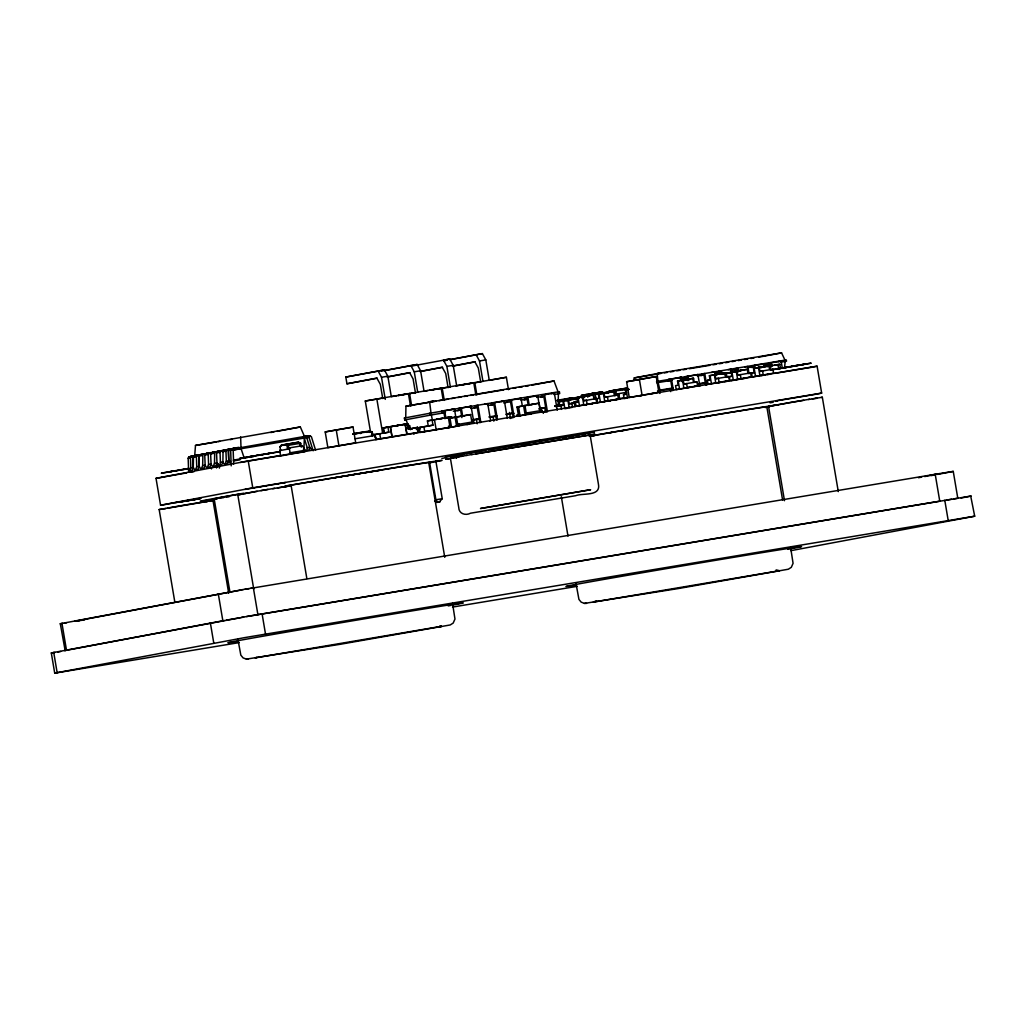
<?xml version="1.0" encoding="UTF-8"?>
<svg xmlns="http://www.w3.org/2000/svg" width="1026" height="1026" viewBox="0 0 1026 1026"><rect width="100%" height="100%" fill="white"/><g stroke="black" fill="none" stroke-linecap="round" stroke-linejoin="round"><path stroke-width="1.5" d="M558.067 391.881L554.027 380.992L405.95 406.168L405.719 417.813L404.385 418.031L404.719 419.942L406.04 419.724L408.066 425.174M555.207 405.988L558.157 405.437L558.388 393.792M303.927 448.195L304.453 436.383L300.336 426.97L195.491 445.438L194.709 455.685L308.698 435.717L311.417 436.73L315.598 450.234M633.978 380.569L634.248 377.914L657.166 373.579L781.568 352.867L784.967 360.126M784.505 368.077L785.185 361.421M303.324 450.991L303.786 448.336L305.71 450.632M304.273 438.166L307.236 447.772L306.774 450.427L309.236 449.863L309.698 447.221L306.723 437.615L308.967 437.281L313.148 450.786M355.06 433.857L354.085 433.562L369.039 431.074L372.207 431.831L372.682 434.691L372.271 435.909L371.63 432.113L369.129 431.51L352.777 434.255M188.656 472.319L188.168 458.199L188.758 457.032L192.683 455.929L190.451 457.763L190.798 467.818L189.682 470.562L192.183 470.293L193.298 467.548L192.952 457.493M198.634 454.8L196.402 456.647L196.761 466.689L195.633 469.446L198.133 469.177L199.262 466.42L198.903 456.365M219.218 452.671L218.948 451.107L202.904 454.364L202.661 465.573L201.545 468.331L204.046 468.061L205.162 465.304L204.738 455.069L206.97 453.235M210.458 452.569L208.227 454.403L208.573 464.457L207.457 467.215L209.958 466.945L211.074 464.188L210.638 453.954L212.882 452.12M228.349 449.324L214.716 452.133L214.485 463.342L213.37 466.099L215.87 465.83L216.986 463.072L216.55 452.838L218.794 451.004M219.384 468.113L220.398 462.226L220.039 452.171L222.283 450.337M236.673 447.759L223.052 450.555L222.899 461.956L221.77 464.714L219.269 464.983M228.182 449.221L225.951 451.055L226.31 461.11L225.181 463.867L227.682 463.598L228.811 460.841L228.452 450.786M194.568 469.651L193.26 467.343L193.504 456.134L207.124 453.338M200.468 468.536L199.172 466.227L198.826 456.185L201.058 454.351M230.016 462.944L228.721 460.648L228.375 450.606L230.606 448.772M231.196 465.868L230.658 450.17L232.889 448.336L238.955 447.323L239.225 448.888L232.389 450.081M279.995 446.849L281.534 445.13L298.528 442.168L300.708 443.283L301.349 447.079L298.528 442.168L281.534 445.13L279.995 446.849L280.611 450.465M607.584 392.907L609.111 391.188L614.574 390.149L626.116 388.238L628.284 389.341L608.303 391.688M608.251 392.637L609.111 391.188L626.116 388.238L627.399 389.29M439.205 502.022L442.232 498.713L435.819 460.802M280.393 454.633L279.726 450.632L280.573 449.542M279.726 450.632L289.396 448.811L290.243 447.721L287.588 449.144L286.972 445.528L285.908 444.656L280.714 445.63M353.803 434.319L358.664 433.023L360.78 433.536M364.166 432.356L369.129 431.51M565.647 399.345L570.52 398.05L573.675 398.806L567.34 400.025L570.559 399.473L569.61 399.627M596.465 600.685L593.259 602.147L779.568 570.7L776.118 569.905M285.908 444.656L286.985 444.091L288.268 445.143L288.755 448.003L301.798 445.797L303.234 446.72L304.953 451.709L291.166 454.005L290.935 452.646L290.076 452.812L289.396 448.811M613.497 390.714L614.574 390.149L615.856 391.201L616.344 394.061L615.164 395.202L617.832 393.779L616.344 394.061L626.488 392.342M65.151 650.625L60.303 623.718L243.149 589.629M239.302 642.584L54.711 673.133L51.3 652.946L243.624 617.126M64.766 650.664L66.51 650.292L61.958 623.385M54.711 673.133L244.701 637.608L974.7 516.206L970.711 496.084L246.535 616.536M957.809 498.315L953.257 471.396L937.469 474.422M971.289 496.033L961.054 498.02M974.7 516.206L790.918 550.667M371.63 432.113L372.207 431.831L369.398 432.369M256.846 657.358L255.153 657.884L441.283 626.347L440.41 626.437M286.972 445.528L300.708 443.283M450.606 456.044L454.826 455.249M475.949 453.851L590.104 434.947L598.427 484.131C601.056 496.815 582.588 492.788 575.676 495.699L470.549 513.205C465.56 515.898 458.827 513.782 458.75 507.562L450.427 458.391L458.622 456.839M174.869 602.352L159.171 509.55L185.757 504.856L212.998 500.444L228.695 593.233M212.998 500.444L209.548 501.124M307.236 447.772L309.698 447.221L311.622 449.516M784.492 500.701L768.538 406.334L803.717 400.294M821.198 397.485L822.326 397.242L838.293 491.608M585.128 396.369L581.87 396.921L589.001 395.728L585.808 396.254L586.744 396.1M572.187 399.204L571.238 399.358L574.445 398.819L570.52 398.05L557.054 400.294M605.148 393.048L609.983 392.227L602.852 393.433L606.058 392.894M607.687 392.625L606.738 392.778M685.253 379.697L684.252 379.876L685.188 379.723M685.868 379.607L686.869 379.428L685.932 379.582M716.161 374.58L713.852 374.939L720.983 373.746L716.148 374.567L717.046 374.413M738.04 370.937L735.719 371.297L742.824 370.104L737.976 370.925L738.925 370.771M740.554 370.489L739.605 370.655M761.856 366.949L762.857 366.782L761.908 366.936M770.564 369.988L785.198 367.436M810.732 367.411L811.887 367.167L774.861 373.336M251.678 488.235L254.063 487.786M277.725 483.874L278.482 483.721L277.276 483.874M284.24 482.797L285.395 482.553L244.996 489.402M206.534 501.624L207.675 501.393L167.353 508.229M815.875 398.421L817.029 398.191L812.348 398.87M593.22 393.368C586.91 394.42 598.851 392.445 593.618 393.279M396.344 425.7L397.549 425.534M253.743 589.104L237.775 494.686L257.154 491.339M585.615 433.447L581.909 434.178M587.565 433.203L589.732 432.741L584.923 433.459M392.265 426.38L392.971 426.303L392.15 426.406M727.652 373.002L731.41 372.374L730.692 372.502M377.209 378.184L346.942 383.788L345.813 377.055L384.404 369.911L387.841 376.209L391.316 396.741M384.404 369.911L345.813 377.055M381.621 371.027L417.146 364.461L420.583 370.758L424.059 391.291M384.878 370.553L417.146 364.461M412.709 365.884L449.76 359.023L453.197 365.32L456.673 385.866M446.861 360.164L443.783 360.742L446.951 360.216M449.939 359.587L482.374 353.598L485.811 359.895L489.287 380.428M450.106 359.69L482.374 353.598M346.942 383.788L376.875 378.107L380.351 384.391L382.749 398.563M387.174 376.914L409.618 372.656L413.093 378.94L415.492 393.112M387.507 376.991L409.951 372.733M419.788 371.476L442.232 367.218L445.707 373.502L448.105 387.687M420.121 371.566L442.565 367.308M452.402 366.051L474.858 361.793L478.321 368.077L480.719 382.249M452.748 366.128L475.192 361.87M370.54 432.061L365.282 401.012L408.412 393.574L410.515 405.988M442.988 398.986L441.154 388.123L398.024 395.561L415.402 392.663M429.625 390.29L473.768 382.685L475.872 395.113M508.486 389.675L506.382 377.26L455.929 385.917M506.382 377.26L490.12 380.223M270.761 432.549L273.865 431.972M276.982 431.382L300.336 426.97M531.827 385.173L554.027 380.992M188.758 457.032L191.028 456.608M193.504 456.134L196.992 455.48M199.403 455.018L202.904 454.364M205.315 453.902L208.804 453.248M211.228 452.787L214.716 452.133M217.14 451.671L220.628 451.017M223.052 450.555L226.541 449.901M228.965 449.439L231.235 449.016M325.204 431.92L353.034 427.047L355.701 442.783L327.871 447.669L325.204 431.92L353.034 427.047M188.168 458.199L190.451 457.763M192.914 457.301L196.402 456.647M198.826 456.185L202.314 455.531M204.738 455.069L208.227 454.403M210.638 453.954L214.126 453.287M216.55 452.838L220.039 452.171M222.462 451.722L225.951 451.055M228.375 450.606L230.658 450.17M303.388 436.653L308.698 435.717M231.825 450.286L308.967 437.281M404.385 418.031L430.997 413.042L429.625 401.705M310.48 435.819L306.428 436.14M441.526 411.131L454.428 408.925L456.006 418.249M451.325 409.502L454.428 408.925M458.173 408.489L471.088 406.27L473.974 423.392M467.971 406.86L471.088 406.27M474.833 405.847L477.936 405.27L480.835 422.379L479.835 422.571L477.257 407.36L474.166 407.95M484.631 404.218L487.735 403.628L490.633 420.75L489.633 420.942M491.48 403.205L504.394 400.986L507.28 418.108M404.719 419.942L431.318 414.953L432.536 420.545M501.278 401.576L504.394 400.986M506.587 400.858L521.041 398.345L522.362 406.129M517.938 398.934L521.041 398.345M457.519 410.592L460.61 410.002L461.892 417.608M524.786 397.921L537.688 395.703L540.33 411.259M534.584 396.293L537.688 395.703M541.446 395.279L554.348 393.061L557.246 410.182M551.231 393.651L554.348 393.061M490.826 405.308L493.916 404.719L496.481 419.929L497.495 419.737L494.596 402.628M524.132 400.025L527.223 399.435L528.249 405.514M540.779 397.383L543.87 396.793L546.448 412.003L547.448 411.811L544.549 394.689M626.604 381.736L656.191 376.529L658.859 392.265L629.259 397.485L626.604 381.736L656.191 376.529M387.905 427.06L388.892 432.151L384.07 433.062L383.198 427.945L388.033 427.034L407.655 423.776L408.528 428.881L407.54 423.789L400.409 425.085M385.558 427.56L390.38 426.649L392.086 436.717M758.65 357.202L781.568 352.867M407.655 423.776L383.198 427.945M404.808 425.29L408.694 425.059L409.707 425.88L410.349 429.689L407.527 424.777L404.642 425.264M449.529 427.47L420.019 432.497L419.185 427.547L428.278 426.034L427.419 420.916L434.46 419.634L436.165 429.702M444.617 418.057L449.311 417.159M447.041 417.646L451.748 416.761L427.419 420.916M300.297 446.079L301.798 445.797M457.711 424.456L459.148 424.187L459.404 425.687L448.734 427.701L448.477 426.2L449.798 425.944L448.516 418.403L456.429 416.915L457.711 424.456L473.319 421.827L473.576 423.328M462.688 416.043L470.601 414.555L471.87 422.096L473.319 421.827M233.325 460.187L241.11 458.725M526.223 413.042L527.672 412.773L527.928 414.286L517.258 416.3L517.001 414.786L518.31 414.542L517.04 407.001L524.953 405.501L526.223 413.042L541.843 410.413L542.1 411.926M531.212 404.642L539.125 403.141L540.394 410.682L541.843 410.413M371.463 434.96L374.259 434.434L376.144 439.166M581.793 397.947L581.357 395.395L587.308 394.317L587.795 397.19M408.245 429.035L417.62 427.367L418.467 432.318L375.811 439.526L374.965 434.575L379.8 433.665M596.67 392.843L600.531 392.112M598.838 392.483L602.685 391.752L581.357 395.395M668.439 379.428L681.251 377.222L681.982 381.569M558.08 400.397L560.978 400.307M595.631 393.433L598.35 392.92M678.237 377.799L681.251 377.222M409.31 428.688L412.234 429.33M685.086 376.747L697.898 374.541L699.847 386.122L698.886 386.302M412.798 428.278L417.62 427.367M564.775 399.563L567.493 399.037M694.884 375.118L697.898 374.541M576.317 397.639L581.768 396.6L557.105 400.756M701.733 374.054L704.747 373.49L706.709 385.071L705.734 385.25L703.99 374.965L701.002 375.529M419.185 427.547L432.985 425.136L432.113 420.032M597.44 402.474L576.099 406.283L575.432 402.32L578.074 401.82L577.394 397.729L583.114 396.652L583.807 400.743L596.773 398.524L597.44 402.474L595.208 402.897M711.531 372.425L714.545 371.861L715.789 378.761L728.755 376.542L729.435 380.505L708.081 384.301L707.414 380.338L710.069 379.838L709.376 375.747L715.096 374.67M428.278 426.034L432.985 425.136M579.074 397.613L581.652 397.126M587.706 396.01L593.426 394.933L594.118 399.024L596.773 398.524M604.506 392.714L610.265 391.675L589.54 395.202L595.234 394.176L596.709 402.936M622.141 389.482L627.271 388.508M667.708 380.902L670.696 380.338L672.44 390.624M718.38 371.374L721.393 370.809L721.881 373.708M555.348 406.604L563.479 405.167L562.825 400.833L568.558 399.742L569.238 403.834L575.137 402.859M617.767 395.023L618.434 398.986L597.081 402.782L596.414 398.819L599.069 398.319L598.376 394.228L604.096 393.15L604.789 397.242L618.935 394.805L619.653 399.114L613.92 400.063M728.178 369.745L731.192 369.18L731.923 373.515M559.721 405.873L559.029 401.782L563.415 400.999M573.136 399.114L578.869 398.024L567.84 399.884L569.199 407.938L572.572 407.296L571.892 403.333L574.842 402.846M618.935 394.805L615.113 395.523L614.42 391.432L598.376 394.228M684.355 378.209L687.343 377.645L687.843 380.595M735.026 368.693L738.04 368.129L738.528 371.014M214.883 466.933L218.653 466.227L218.23 463.701M572.79 399.486L578.497 398.46M744.825 367.064L747.826 366.487L749.057 373.733M166.892 504.189L160.569 505.241L156.016 478.321L248.215 460.918L817.106 366.192L821.659 393.099L815.413 394.279M417.479 429.227L420.442 428.663M751.673 366.013L764.473 363.807L764.973 366.705M625.45 390.06L629.015 389.38L625.45 390.06L626.142 394.151L623.487 394.651L624.154 398.614L627.489 397.985L626.129 389.931M717.649 372.848L720.637 372.284M761.472 364.371L764.473 363.807M768.32 363.319L781.119 361.126L782.351 368.36M778.118 361.691L781.119 361.126M280.406 456.031L289.627 454.287M684.304 379.876L681.995 380.248L683.278 380.018L683.932 384.07L696.898 381.852L697.577 385.802L676.224 389.611L675.557 385.648L678.212 385.148L677.519 381.056L689.126 379.056L686.83 379.44M687.83 379.338L693.55 378.261L694.243 382.352L696.898 381.852M750.942 367.475L753.93 366.91L755.546 376.324M767.576 364.794L770.577 364.23L771.077 367.167M719.688 374.028L725.42 372.951L726.1 377.042L728.755 376.542M574.97 406.809L574.124 401.859L577.984 401.128M721.894 373.977L724.407 373.502M751.301 376.863L729.948 380.659L729.281 376.696L731.936 376.196L731.243 372.105L736.963 371.027L737.656 375.118L750.634 372.9L751.301 376.863L749.057 377.286M741.554 370.386L747.287 369.309L747.98 373.4L750.634 372.9M734.462 371.912L738.22 371.194L722.586 373.887L726.344 373.182L727.024 377.209M753.494 368.398L759.214 367.321L759.907 371.412L772.886 369.193L773.553 373.156L752.199 376.952L751.532 372.989L754.187 372.489L753.494 368.398L764.498 366.551M538.919 409.066L546.319 407.668M760.946 367.077L769.538 365.602L770.231 369.693L772.886 369.193M583.807 400.743L586.462 400.23L587.129 404.193M762.844 367.128L760.343 367.603L762.28 367.282M561.53 409.374L560.863 405.424L563.518 404.924M569.238 403.834L571.892 403.333M604.789 397.242L607.443 396.741L608.11 400.704M774.155 365.294L779.798 364.281L780.491 368.372L783.159 367.949M466.958 424.584L469.498 424.097M683.932 384.07L686.586 383.57L687.253 387.52M715.789 378.761L718.444 378.261L719.111 382.223M737.656 375.118L740.31 374.618L740.99 378.581M543.331 413.363L543.1 412.003L546.871 411.285M759.907 371.412L762.562 370.912L763.241 374.875M589.758 403.936L592.643 403.385M567.763 408.207L564.877 408.746L563.518 400.691M586.744 404.59L583.114 405.283L585.949 404.808M607.405 401.063L610.739 400.435M615.074 399.614L617.306 399.191M639.249 395.998L642.135 395.446M650.33 393.881L654.601 393.073M687.651 387.687L689.882 387.264M694.204 386.443L697.577 385.802M718.392 382.583L721.74 381.954M726.062 381.133L728.306 380.71M743.606 378.312L746.492 377.773M762.523 375.234L764.742 374.823M767.307 374.336L770.193 373.797M810.861 367.372L817.106 366.192M160.569 505.241L252.768 487.825L821.659 393.099M509.371 446.259L508.37 446.451L510.871 446.015L509.871 446.195M539.471 440.577L538.47 440.77L540.971 440.321L539.958 440.513M525.03 443.809L526.03 443.617M556.118 437.935L555.117 438.128L557.618 437.679L556.618 437.871M526.518 443.553L527.518 443.36M770.103 402.833L773.219 402.243M434.588 500.957L437.538 502.278L435.909 499.777L429.496 461.854M74.757 621.243L241.405 589.924M918.462 477.731L921.579 477.141M924.695 476.551L939.79 473.679L930.184 475.218M931.21 475.602L934.34 475.012M68.075 649.997L224.438 620.474M452.171 605.16L460.828 603.519A119.414 0.834 -9.6 0 0 384.788 615.408A119.414 0.834 -9.6 0 0 240.648 640.198L230.427 642.135A119.414 0.834 -9.6 0 0 237.288 641.481M787.801 549.308L797.061 547.589A119.414 0.834 -9.6 0 0 730.512 557.836A119.414 0.834 -9.6 0 0 582.742 583.178L570.546 585.436A119.414 0.834 -9.6 0 0 575.842 585.115M395.1 425.905L394.087 426.085L395.01 425.944M569.02 400.063C572.405 399.512 562.466 401.153 567.378 400.384M771.103 365.756L766.973 366.462L769.936 365.936M589.924 435.101L594.836 434.139L471.588 454.595M398.191 425.418L398.896 425.29L398.075 425.392M733.205 372.053L730.409 372.553M197.736 498.969L200.121 498.521L198.916 498.674M285.818 486.709L291.14 485.657L272.749 488.697M592.092 436.101L594.977 435.575M216.332 441.95L195.491 445.438M460.533 454.274L445.322 456.993L458.301 454.916M581.537 434.293L584.961 433.677M226.259 620.14L240.212 617.716M397.421 425.546L398.319 425.392M600.441 393.356L601.146 393.227L600.12 393.394M268.555 453.582L273.314 452.71L264.516 454.108M272.993 452.876L280.201 451.555L261.091 454.672M782.235 367.949L777.477 368.821L787.776 367.154L779.645 368.59M175.702 502.586L184.385 501.073M252.665 492.121L245.676 493.442M439.179 418.89L438.294 419.057L440.564 418.634M440.154 418.749L441.039 418.582L439.897 418.775M568.442 400.166L567.737 400.294L568.648 400.153M763.819 366.628L765.101 366.397L762.818 366.782M770.18 365.91C777.144 364.743 767.256 366.41 769.898 365.961M455.621 455.057L463.675 453.723M576.112 435.204L594.464 431.933L579.177 434.447M462.662 456.134L445.694 459.199L450.645 458.481M394.523 425.982L392.727 426.303L393.766 426.175M591.643 393.625L588.86 394.112L590.591 393.843M592.836 393.445L591.079 393.715M599.517 393.497C597.26 393.907 606.597 392.317 601.416 393.163M254.23 455.839L246.509 457.237L252.191 456.352M265.593 454.095L271.505 453.133M175.869 470.639L161.262 473.191L176.934 470.639M796.561 365.692L811.194 363.14L795.496 365.692M178.126 502.099L166.674 504.189M192.401 499.906L199.801 498.674M460.7 454.159L467.099 453.133M573.829 435.601L579.087 434.767M285.369 486.273L288.255 485.773M461.072 456.365L467.074 455.364M609.418 432.844L612.368 432.331M622.051 430.779L624.924 430.279M788.135 402.923L776.669 405.026M217.897 441.68L219.949 441.321M396.639 425.687L394.394 426.008L395.356 425.88M760.907 367.103L757.97 367.603L760.292 367.231M257.577 455.275L239.609 458.391L252.935 456.288M262.233 454.672L268.504 453.646M179.217 470.062L168.149 472.024L171.239 471.575M183.872 469.472L187.232 468.895M185.078 469.318L188.874 468.664M782.274 367.885L788.558 366.859M192.773 499.893L195.312 499.457M466.24 453.197L471.922 452.222M466.702 453.159L471.216 452.389M568.571 436.537L573.085 435.768M569.289 436.46L573.547 435.729M254.166 491.762L274.763 488.273M466.612 455.403L472.293 454.428M431.023 401.512C440.064 400.025 421.878 403.077 430.907 401.589M396.485 425.649L394.164 426.085M438.769 419.006L439.744 418.839M731.025 372.412L728.216 372.938M568.109 400.255L569.738 399.948M256.385 455.429L261.694 454.518M258.116 455.416L263.438 454.518M178.024 470.216L183.333 469.318M787.352 367.013L792.675 366.115M179.768 470.216L183.744 469.536M790.418 366.782L794.406 366.102M263.9 486.273L266.234 485.875M183.192 501.227L188.502 500.329M186.706 500.88L190.246 500.329M789.276 402.641L809.604 399.229M241.29 617.434L939.765 501.188L935.212 474.281L250.742 588.347M600.608 393.291L596.76 393.971L599.338 393.561M470.601 452.53L477.334 451.312M562.466 437.615L569.186 436.396M260.95 490.608L267.978 489.415M242.572 589.629L246.086 589.027M244.906 589.322L253.358 587.808L257.911 614.728M449.76 359.023L443.437 360.088L446.874 366.372L450.35 386.917M378.081 370.963L381.518 377.26L387.841 376.209M410.823 365.512L414.26 371.81L420.583 370.758M446.874 366.372L453.197 365.32M476.051 354.65L479.501 360.947L485.811 359.895M365.282 401.012L382.66 398.114M392.15 396.536L396.882 395.741M423.315 391.342L428.047 390.56M430.638 390.124L449.606 386.969M463.265 384.699L480.643 381.8M405.95 406.168L435.87 401.192M439.013 400.666L442.168 400.14M445.31 399.614L448.465 399.088M451.62 398.563L454.762 398.037M457.917 397.524L461.059 396.998M464.214 396.472L467.356 395.946M470.511 395.42L473.666 394.895M476.808 394.369L503.586 389.918M506.729 389.393L509.884 388.867M513.026 388.341L516.181 387.815M519.323 387.289L522.478 386.764M525.633 386.238L528.775 385.725M634.248 377.914L654.729 374.503M657.871 373.977L661.026 373.451M664.168 372.925L667.323 372.4M670.465 371.887L673.62 371.361M676.775 370.835L679.917 370.309M683.072 369.783L686.214 369.257M689.369 368.732L709.838 365.32M712.993 364.807L716.135 364.281M719.29 363.755L722.432 363.23M725.587 362.704L728.742 362.178M731.884 361.652L735.039 361.126M738.181 360.601L741.336 360.075M744.478 359.562L747.633 359.036M750.788 358.51L753.93 357.984M445.464 412.593L429.997 415.171L429.663 413.26L559.401 391.663L559.721 393.574L553.912 394.535M453.325 411.285L461.187 409.977M470.613 408.412L476.898 407.36M487.901 405.526L492.621 404.744M503.625 402.91L511.474 401.602M520.913 400.037L527.197 398.986M536.624 397.421L542.908 396.369M190.4 456.352L197.236 455.172M672.261 380.223L656.794 382.801L656.576 381.505L786.301 359.908L786.519 361.19L780.709 362.165M680.123 378.915L687.984 377.606M697.411 376.029L703.695 374.99M714.699 373.156L720.983 372.105M730.422 370.54L738.271 369.232M747.71 367.654L753.995 366.615M763.421 365.038L771.283 363.73M592.425 393.843L584.089 395.356L586.975 394.869M595.311 393.356L598.196 392.881M352.867 433.857L364.833 431.869L366.936 432.369M589.86 394.394L592.746 393.907M470.601 414.555L455.069 417.172L456.596 426.226M539.125 403.141L523.593 405.757L525.12 414.812M448.516 418.403L464.162 415.774M517.04 407.001L532.686 404.359M557.887 400.371L560.889 399.871M593.426 394.933L582.409 396.78L583.768 404.834M614.42 391.432L603.391 393.291L604.75 401.333M693.55 378.261L682.534 380.107L683.893 388.161M725.42 372.951L714.391 374.798L715.75 382.852M747.287 369.309L736.258 371.155L737.617 379.21M769.538 365.602L758.509 367.462L759.868 375.503M577.394 397.729L588.385 395.882M677.519 381.056L688.51 379.21M709.376 375.747L720.38 373.9M731.243 372.105L742.247 370.258M765.255 366.782L779.798 364.281M562.825 400.833L573.829 398.986M559.029 401.782L578.728 398.383M372.682 434.691L374.259 434.434M407.912 428.881L410.798 428.406M374.965 434.575L388.892 432.151M574.124 401.859L578.177 401.179M355.099 438.769L374.913 435.473M254.23 456.07L258.732 455.262M575.432 402.32L578.369 401.833M707.414 380.338L710.364 379.851M729.281 376.696L732.231 376.209M751.532 372.989L754.482 372.502M473.127 419.596L479.424 418.544M488.876 416.966L496.751 415.658M506.19 414.081L512.487 413.042M539.266 408.579L545.563 407.527M555.015 405.963L558.157 405.437M555.015 406.014L561.26 404.975M623.487 394.651L626.437 394.164M792.059 366.269L797.869 365.243M247.369 457.609L244.226 458.135L241.033 448.554L240.635 436.909M250.511 457.083L253.653 456.57M539.573 407.643L540.215 408.694L545.383 407.835M560.863 405.424L563.813 404.924M783.89 367.885L804.281 364.307L798.6 365.179M416.376 429.573L419.531 429.048M473.076 420.134L479.373 419.083M490.39 417.249L496.687 416.197M506.139 414.619L514.013 413.311M556.207 406.373L563.479 405.167M182.731 469.472L188.528 468.446M174.574 471.088L180.371 470.062M227.362 461.956L230.504 461.431M233.646 460.905L239.93 459.853M672.569 388.02L659.962 390.124L658.128 382.57M699.334 383.57L705.632 382.518M657.525 391.034L673.274 388.418M698.462 384.224L706.337 382.916M290.076 452.812L304.735 450.35M618.511 398.704L624.654 397.69M528.275 414.466L531.417 413.94M543.1 412.003L545.46 411.606L544.78 407.604M588.796 404.334L592.438 403.641M602.454 401.974L605.327 401.499M607.418 401.23L610.29 400.756M638.134 396.036L641.083 395.549M718.482 382.762L721.56 382.249M724.638 381.736L727.703 381.236M731.371 380.697L734.334 380.21M736.617 379.748L739.592 379.248M742.644 378.748L745.697 378.235M761.254 375.644L764.332 375.131M767.41 374.618L770.372 374.131M218.653 466.227L216.294 466.625L216.524 467.971M510.05 418.146L513.218 417.62L510.563 402.077M186.617 472.922L162.172 477.218M156.016 478.321L162.339 477.27M258.09 487.299L260.694 486.863M474.038 451.953L584.153 433.523M457.211 455.146L485.721 450.299M488.338 449.914L565.749 436.973M187.899 500.483L201.019 498.264M181.038 501.881L184.398 501.265M181.115 501.817L184.282 501.291M187.437 500.765L200.083 498.662M441.86 458.404L445.027 457.878M333.527 477.949L336.49 477.449M339.452 476.962L342.415 476.462M670.158 422.455L673.12 421.968M676.083 421.468L679.045 420.968M435.909 499.777L442.232 498.713M436.576 502.458L440.167 501.842M935.212 474.281L953.257 471.396M246.638 589.039L249.164 588.616M84.773 619.794L76.014 621.243M81.028 620.307L83.478 619.909M452.479 607.084L577.228 586.321M717.79 374.272L718.726 374.131M585.064 396.395L584.166 396.536M786.275 367.436L772.386 369.745M186.155 468.895L189.271 468.382M190.772 472.229L193.914 471.704M257.359 487.363L260.476 486.85M346.019 475.974L349.045 475.474M352.059 474.974L355.086 474.474M358.112 473.974L361.126 473.473M688.664 419.48L691.678 418.98M694.705 418.48L697.731 417.98M230.17 439.615L232.338 439.256M397.28 425.521L398.191 425.367M437.845 419.159C431.292 420.173 448.041 417.467 441.488 418.48M731.756 372.297L732.885 372.105M457.917 454.928L460.623 454.48M194.44 499.393L197.03 498.969M808.424 399.512L822.326 397.242M700.745 417.479L703.823 416.979M706.888 416.492L709.954 415.992M456.378 457.493L458.673 457.121M364.179 472.973L367.244 472.473M370.309 471.973L373.387 471.473M277.469 487.914L286.074 486.593M79.502 620.563L74.962 621.294M946.382 500.098L951.564 499.252M243.111 493.929L245.599 493.532M775.823 405.232L768.538 406.334M165.84 508.55L159.171 509.55M64.446 623.128L66.536 622.795M57.61 652.023L60.752 651.523M581.883 433.998L585.179 433.498M452.248 455.89L454.864 455.48M376.452 470.972L379.325 470.524M241.944 494.109L237.775 494.737M953.641 498.918L957.438 498.354M62.727 623.398L60.226 623.757M55.058 652.421L51.3 652.946M455.877 455.249L454.172 455.48L455.865 455.121L456.403 458.365M777.58 400.756L775.759 400.986L816.35 394.151M251.832 488.235L252.883 488.081M238.25 494.853L240.982 494.455M226.31 461.11L228.811 460.841M220.398 462.226L222.899 461.956M214.485 463.342L216.986 463.072M208.573 464.457L211.074 464.188M202.661 465.573L205.162 465.304M196.761 466.689L199.262 466.42M190.798 467.818L193.298 467.548M576.009 583.499L578.933 599.415L581.178 602.147L584.487 603.391L677.994 588.603L788.314 569.225L791.303 567.34L793.072 563.325L790.597 547.345M237.904 639.236L240.828 655.139L243.072 657.884L246.381 659.128L339.888 644.341L450.209 624.962L453.184 623.077L454.967 619.063L452.492 603.083M280.893 455.595L240.52 462.431M585.641 603.391L586.526 603.416M584.487 603.391L585.371 603.416M246.381 659.128L247.266 659.154M247.535 659.128L248.407 659.154M408.823 425.828L409.707 425.88M293.077 443.206L294.552 443.412M566.314 398.845L568.417 399.358M222.809 461.764L224.117 464.06M216.909 462.88L218.205 465.176M210.997 463.996L212.292 466.304M205.085 465.111L206.38 467.42M944.779 500.252L948.191 520.438M777.926 364.589L778.606 368.616M771.334 362.755L771.821 365.654M768.833 365.743L769.282 368.424M766.858 406.937L782.594 500.008M754.687 365.436L755.174 368.334M737.284 369.604L737.784 372.541M731.936 371.976L733.295 380.03M724.702 373.092L725.164 375.772M710.056 375.619L711.416 383.673M692.845 378.389L693.525 382.416M688.1 376.17L688.831 380.518M678.199 380.928L679.558 388.982M671.453 378.863L673.415 390.431M668.593 379.505L668.811 380.8M670.222 388.687L670.722 391.624M659.462 390.547L659.962 393.433M639.378 379.325L642.045 395.074M613.702 391.573L614.394 395.6M599.056 394.099L600.428 402.154M593.182 394.523L593.939 398.96M578.074 397.601L579.433 405.655M561.337 496.725L568.006 536.175M540.215 408.694L540.651 411.221M527.903 397.331L529.211 405.116M518.515 406.719L520.041 415.774M511.243 399.973L514.141 417.095M509.46 412.426L510.499 418.505M493.07 416.582L493.839 421.147M479.501 360.947L482.964 381.48M474.781 382.518L476.885 394.933M476.423 419.224L477.193 423.789M461.29 407.912L462.611 415.684M449.991 418.133L451.517 427.175M442.168 387.943L444.271 400.371M444.63 410.554L445.951 418.326M443.95 412.644L444.989 418.736M441.68 411.259L442.014 413.17M423.879 426.662L424.713 431.613M414.26 371.81L417.736 392.342M444.758 557.323L428.74 462.675A109.243 0.757 -9.6 0 0 285.177 486.157M417.492 427.393L418.339 432.344M409.554 393.381L411.644 405.796M413.735 432.959L413.965 434.319M405.232 424.174L406.937 434.242L405.103 424.2M390.252 426.675L391.958 436.73M381.518 377.26L385.263 399.37M383.326 427.932L384.199 433.036M376.811 398.832L382.583 432.985M379.671 433.69L380.633 438.615M375.093 434.549L375.939 439.513M336.22 429.843L338.888 445.592M291.14 485.657L306.838 578.51M248.215 460.918L252.768 487.825M234.261 448.208L234.518 449.786M262.105 613.92L265.516 634.106M224.861 449.991L225.117 451.555M211.266 467.574L211.497 468.92M214.165 498.828L229.901 591.912M218.294 593.862L222.847 620.768M210.356 622.846L213.767 643.033M53.724 652.421L57.135 672.607M657.166 373.579L657.897 381.287M233.159 449.901L233.646 464.021M450.606 605.455A119.414 0.834 -9.6 0 1 448.195 605.891M769.744 406.732A122.825 0.859 -9.6 0 1 765.434 407.527M589.116 436.217A122.825 0.859 -9.6 0 1 777.823 404.821M590.373 436.114A109.243 0.757 -9.6 0 1 715.481 414.889A109.243 0.757 -9.6 0 1 764.703 407.399M285.1 486.067A122.825 0.859 -9.6 0 1 414.273 464.496A122.825 0.859 -9.6 0 1 428.842 462.983M217.012 498.854A122.825 0.859 -9.6 0 1 243.662 493.237M229.093 496.764A109.243 0.757 -9.6 0 1 226.31 497.2M223.809 497.584A109.243 0.757 -9.6 0 1 220.231 498.136M217.397 498.546A109.243 0.757 -9.6 0 1 241.354 493.775M590.501 489.735L480.566 508.486L590.501 489.735M655.678 373.913L661.667 372.887L655.678 373.913M441.449 626.437L439.526 626.411L441.449 626.437"/></g></svg>
